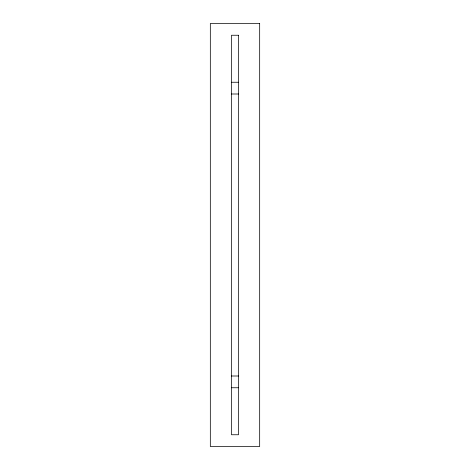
<?xml version="1.0" encoding="UTF-8"?>
<svg xmlns="http://www.w3.org/2000/svg" width="470" height="470" viewBox="0 0 470 470"><rect width="100%" height="100%" fill="white"/><g stroke="black" fill="none" stroke-linecap="round" stroke-linejoin="round"><path stroke-width="0.7" d="M231.475 82.25L238.525 82.25M231.475 94L238.525 94M231.475 376L238.525 376M231.475 387.75L238.525 387.75M259.675 23.5L210.325 23.5L210.325 446.5L259.675 446.5L259.675 23.5M238.525 35.25L231.475 35.25L231.475 434.75L238.525 434.75L238.525 35.25"/></g></svg>
